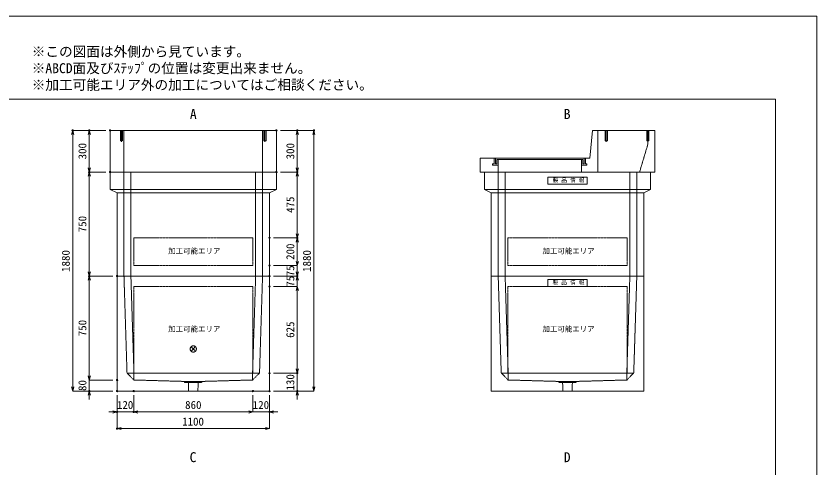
# Model space of a CAD drawing. Units: millimetres, scale not verified. Extents: x -4455 to 4455, y -3150 to 3150.
# Drawn here: x -1324 to 4455, y -109 to 3150 of the extents above; entities that cross this region are included whole.
import ezdxf
from ezdxf.enums import TextEntityAlignment as Align

# ---------------------------------------------------------------- set-up
doc = ezdxf.new("R2010")
doc.units = ezdxf.units.MM
doc.header["$LTSCALE"] = 20
doc.header["$PDMODE"] = 32
doc.header["$PDSIZE"] = 10
doc.linetypes.add('LONG_DASHED1', pattern=[7, 6, -1])
doc.linetypes.add('LONG_DOUBLE_CHAIN', pattern=[21.8, 18, -1, 0.6, -0.6, 0.6, -1])
for name, color, linetype, lineweight in [('0-0_D-TTL', 7, 'Continuous', 9), ('0-1_Defpoints', 7, 'Continuous', 9), ('0-3_D-TTL-TXT', 7, 'Continuous', 9), ('0-4_D-STR-TXT', 7, 'Continuous', 9), ('0-5_D-STR-DIM', 3, 'Continuous', 9), ('0-6_0', 7, 'Continuous', 9), ('0-7_D-STR', 7, 'Continuous', 9), ('0-9_D-STR-STR4', 134, 'LONG_DASHED1', 9), ('0-A_D-STR-STR2', 1, 'LONG_DASHED1', 9), ('0-B_D-STR-STR1', 7, 'LONG_DASHED1', 9), ('0-C_D-STR-STR5', 1, 'LONG_DOUBLE_CHAIN', 9)]:
    doc.layers.add(name, color=color, linetype=linetype, lineweight=lineweight)
doc.styles.add('ＭＳ ゴシック', font='')
doc.styles.get('ＭＳ ゴシック').set_extended_font_data('MS Gothic')

# ---------------------------------------------------------------- blocks, each defined once
blk = doc.blocks.new('A$C4DE05FD1')
at = {"layer": '0-0_D-TTL', "color": 134}
for p, q in [((4000, 76000), (114800, 76000)), ((114800, 76000), (114800, 4000))]:
    blk.add_line(p, q, dxfattribs=at)
at = {"layer": '0-1_Defpoints', "color": 134}
for p, q in [((0, 84000), (118800, 84000)), ((118800, 84000), (118800, 0))]:
    blk.add_line(p, q, dxfattribs=at)
at = {"layer": '0-3_D-TTL-TXT', "style": 'ＭＳ ゴシック'}
for s, p in [('※この図面は外側から見ています。', (43260.9, 79815.7)), ('※ABCD面及びｽﾃｯﾌﾟの位置は変更出来ません。', (43260.9, 78215.7)), ('※加工可能エリア外の加工についてはご相談ください。', (43260.9, 76615.7))]:
    blk.add_text(s, height=962.2, dxfattribs=at).set_placement(p, align=Align.BOTTOM_LEFT)
blk = doc.blocks.new('_Open30')
at = {"layer": '0-6_0'}
blk.add_line((0, 0), (-20, 0), dxfattribs=at)
blk.add_lwpolyline([(-20, 5.36), (0, 0), (-20, -5.36)], dxfattribs=at)
blk = doc.blocks.new('A$C31CA379A')
at = {"layer": '0-4_D-STR-TXT', "style": 'ＭＳ ゴシック'}
for s, p in [('A', (-325.9, -2190.5)), ('B', (35638.6, -2190.5)), ('C', (-351.4, -35190.5)), ('D', (35638.6, -35190.5))]:
    blk.add_text(s, height=962.2, dxfattribs=at).set_placement(p, align=Align.BOTTOM_LEFT)
blk = doc.blocks.new('A$C737D46CD')
at = {"layer": '0-B_D-STR-STR1', "linetype": 'Continuous'}
blk.add_lwpolyline([(-2820, 0), (2820, 0), (2820, -1000), (-2820, -1000)], close=True, dxfattribs=at)
at = {"layer": '0-B_D-STR-STR1', "style": 'ＭＳ ゴシック'}
blk.add_text('製 品 情 報', height=577.3, dxfattribs=at).set_placement((-2149.6, -882.5), align=Align.BOTTOM_LEFT)
blk = doc.blocks.new('A$C531455C1')
at = {"layer": '0-7_D-STR'}
for p, q in [((-11000, 0), (11000, 0)), ((-11000, -16600), (-11000, 0)), ((11000, -16600), (11000, 0)), ((-11000, -16600), (11000, -16600))]:
    blk.add_line(p, q, dxfattribs=at)
at = {"layer": '0-7_D-STR', "linetype": 'LONG_DASHED1'}
for p, q in [((-10000, 0), (-9560, -14000)), ((-9000, 0), (-8560, -14000)), ((9000, 0), (8560, -14000)), ((10000, 0), (9560, -14000)), ((-8560, -15000), (-9560, -14000)), ((9560, -14000), (-9560, -14000)), ((-8560, -15000), (-8560, -14000)), ((-8560, -15000), (-1400, -15200)), ((8560, -15000), (1400, -15200)), ((8560, -15000), (9560, -14000)), ((8560, -15000), (8560, -14000)), ((-1200, -15380), (-1400, -15200)), ((1400, -15200), (-1400, -15200)), ((1200, -15380), (-1200, -15380)), ((-666, -16600), (-705, -15380)), ((666, -16600), (705, -15380)), ((1200, -15380), (1400, -15200))]:
    blk.add_line(p, q, dxfattribs=at)
at = {"layer": '0-C_D-STR-STR5'}
for p, q in [((8600, -1500), (8600, -14000)), ((8600, -14000), (-8600, -14000))]:
    blk.add_line(p, q, dxfattribs=at)
blk.add_lwpolyline([(8600, -1500), (-8600, -1500), (-8600, -14000)], dxfattribs=at)
at = {"layer": '0-B_D-STR-STR1'}
blk.add_blockref('A$C737D46CD', (0, -500), dxfattribs=at)
blk = doc.blocks.new('A$C0CCB55A0')
at = {"layer": '0-7_D-STR'}
for p, q in [((-12000, 6000), (12000, 6000)), ((-12000, 6000), (-12000, 0)), ((12000, 6000), (12000, 0)), ((-12000, 0), (12000, 0))]:
    blk.add_line(p, q, dxfattribs=at)
at = {"layer": '0-7_D-STR', "linetype": 'LONG_DASHED1'}
for p, q in [((-10000, 6000), (-10000, 0)), ((10000, 6000), (10000, 0))]:
    blk.add_line(p, q, dxfattribs=at)
at = {"layer": '0-A_D-STR-STR2'}
for p, q in [((-10350, 4340), (-10350, 6000)), ((10350, 4340), (10350, 6000))]:
    blk.add_line(p, q, dxfattribs=at)
for points in [[(-10510, 6000), (-10510, 4500), (-10190, 4500), (-10190, 6000)], [(10510, 6000), (10510, 4500), (10190, 4500), (10190, 6000)]]:
    blk.add_lwpolyline(points, dxfattribs=at)
blk = doc.blocks.new('A$C722F0569')
at = {"layer": '0-7_D-STR'}
for p, q in [((3200, 2000), (3600, 6000)), ((12600, 6000), (3600, 6000)), ((12600, 0), (12600, 6000)), ((-12600, 2000), (3200, 2000)), ((-12600, 0), (-12600, 2000)), ((-12600, 0), (12600, 0))]:
    blk.add_line(p, q, dxfattribs=at)
at = {"layer": '0-7_D-STR', "linetype": 'LONG_DASHED1'}
for p, q in [((4400, 6000), (4400, 0)), ((11600, 4000), (11600, 6000)), ((11600, 4000), (10400, 0)), ((-10000, 0), (-10000, 1800)), ((2000, 1800), (2000, 0))]:
    blk.add_line(p, q, dxfattribs=at)
at = {"layer": '0-9_D-STR-STR4'}
for points in [[(-10600, 2000), (-10600, 1200), (-10800, 1200), (-10800, 1000), (-10000, 1000)], [(-10000, 1800), (-10200, 1800), (-10200, 1200), (-10400, 1200), (-10400, 2000)], [(-10000, 1800), (2000, 1800), (2200, 1800)], [(2600, 2000), (2600, 1200), (2800, 1200), (2800, 1000), (2000, 1000)], [(2200, 1800), (2200, 1200), (2400, 1200), (2400, 2000)]]:
    blk.add_lwpolyline(points, dxfattribs=at)
at = {"layer": '0-A_D-STR-STR2'}
for p, q in [((5595.6, 4340), (5595.6, 6000)), ((11600, 4340), (11600, 6000))]:
    blk.add_line(p, q, dxfattribs=at)
for points in [[(5755.6, 6000), (5755.6, 4500), (5435.6, 4500), (5435.6, 6000)], [(11760, 6000), (11760, 4500), (11440, 4500), (11440, 6000)]]:
    blk.add_lwpolyline(points, dxfattribs=at)
blk = doc.blocks.new('A$Cddcd1648')
at = {"layer": '0-7_D-STR'}
for p, q in [((12000, 15000), (-12000, 15000)), ((-12000, 12500), (-12000, 15000)), ((12000, 12500), (12000, 15000)), ((-12000, 12500), (-11000, 12000)), ((-12000, 12500), (12000, 12500)), ((-11000, 0), (-11000, 12000)), ((11000, 12000), (-11000, 12000)), ((12000, 12500), (11000, 12000)), ((11000, 0), (11000, 12000)), ((11000, 0), (-11000, 0))]:
    blk.add_line(p, q, dxfattribs=at)
at = {"layer": '0-7_D-STR', "linetype": 'LONG_DASHED1'}
for p, q in [((-10000, 15000), (-10000, 0)), ((-9000, 15000), (-9000, 0)), ((9000, 15000), (9000, 0)), ((10000, 15000), (10000, 0))]:
    blk.add_line(p, q, dxfattribs=at)
at = {"layer": '0-C_D-STR-STR5'}
for p, q in [((8600, 5500), (8600, 1500)), ((8600, 1500), (-8600, 1500))]:
    blk.add_line(p, q, dxfattribs=at)
blk.add_lwpolyline([(8600, 5500), (-8600, 5500), (-8600, 1500)], dxfattribs=at)
blk = doc.blocks.new('A$Cb5c508f1')
at = {"layer": '0-7_D-STR'}
for p, q in [((12000, 15000), (-12000, 15000)), ((-12000, 12500), (-12000, 15000)), ((12000, 12500), (12000, 15000)), ((-12000, 12500), (-11000, 12000)), ((-12000, 12500), (12000, 12500)), ((-11000, 0), (-11000, 12000)), ((11000, 12000), (-11000, 12000)), ((12000, 12500), (11000, 12000)), ((11000, 0), (11000, 12000)), ((11000, 0), (-11000, 0))]:
    blk.add_line(p, q, dxfattribs=at)
at = {"layer": '0-7_D-STR', "linetype": 'LONG_DASHED1'}
for p, q in [((-10000, 15000), (-10000, 0)), ((-9000, 15000), (-9000, 0)), ((9000, 15000), (9000, 0)), ((10000, 15000), (10000, 0))]:
    blk.add_line(p, q, dxfattribs=at)
at = {"layer": '0-C_D-STR-STR5'}
for p, q in [((8600, 5500), (8600, 1500)), ((8600, 1500), (-8600, 1500))]:
    blk.add_line(p, q, dxfattribs=at)
blk.add_lwpolyline([(8600, 5500), (-8600, 5500), (-8600, 1500)], dxfattribs=at)
at = {"layer": '0-B_D-STR-STR1'}
blk.add_blockref('A$C737D46CD', (0, 14250), dxfattribs=at)
blk = doc.blocks.new('A$C7CE826D1')
at = {"layer": '0-7_D-STR'}
for p, q in [((-11000, 0), (11000, 0)), ((-11000, -16600), (-11000, 0)), ((11000, -16600), (11000, 0)), ((-11000, -16600), (11000, -16600))]:
    blk.add_line(p, q, dxfattribs=at)
at = {"layer": '0-7_D-STR', "linetype": 'LONG_DASHED1'}
for p, q in [((-10000, 0), (-9560, -14000)), ((-9000, 0), (-8560, -14000)), ((9000, 0), (8560, -14000)), ((10000, 0), (9560, -14000)), ((-8560, -15000), (-9560, -14000)), ((9560, -14000), (-9560, -14000)), ((-8560, -15000), (-8560, -14000)), ((-8560, -15000), (-1400, -15200)), ((8560, -15000), (1400, -15200)), ((8560, -15000), (9560, -14000)), ((8560, -15000), (8560, -14000)), ((-1200, -15380), (-1400, -15200)), ((1400, -15200), (-1400, -15200)), ((1200, -15380), (-1200, -15380)), ((-666, -16600), (-705, -15380)), ((666, -16600), (705, -15380)), ((1200, -15380), (1400, -15200))]:
    blk.add_line(p, q, dxfattribs=at)
at = {"layer": '0-C_D-STR-STR5'}
for p, q in [((8600, -1500), (-8600, -1500)), ((-8600, -1500), (-8600, -14000)), ((8600, -1500), (8600, -14000)), ((8600, -14000), (-8600, -14000))]:
    blk.add_line(p, q, dxfattribs=at)
blk = doc.blocks.new('A$C1C640AAB')
at = {"layer": '0-C_D-STR-STR5'}
for p, q in [((-318.2, -318.2), (318.2, 318.2)), ((-318.2, 318.2), (318.2, -318.2))]:
    blk.add_line(p, q, dxfattribs=at)
blk.add_circle((0, 0), 450, dxfattribs=at)
blk = doc.blocks.new('A$Cc8208e51')
at = {"layer": '0-7_D-STR'}
blk.add_blockref('A$C7CE826D1', (0, 0), dxfattribs=at)
at = {"layer": '0-C_D-STR-STR5'}
blk.add_blockref('A$C1C640AAB', (0, -10520), dxfattribs=at)

msp = doc.modelspace()

# ---------------------------------------------------------------- linework, layer by layer
at = {"layer": '0-1_Defpoints'}
for p in [(-915, 2325), (-795, 2325), (-645, 2325), (555, 2325), (705, 2325), (825, 2325), (-795, 2025), (-645, 2025), (-645, 2025), (555, 2025), (555, 2025), (705, 2025), (505, 1550), (705, 1550), (505, 1350), (-795, 1275), (-595, 1275), (-595, 1275), (505, 1275), (505, 1275), (705, 1275), (705, 1275), (505, 1200), (505, 575), (505, 575), (705, 575), (-595, 525), (-795, 445), (-595, 445), (-595, 445), (-595, 445), (-475, 445), (385, 445), (505, 445), (505, 445), (705, 445), (-595, 295), (-475, 295), (505, 295), (-595, 175)]:
    msp.add_point(p, dxfattribs=at)
at = {"layer": '0-5_D-STR-DIM'}
for p, q in [((-675, 2325), (-915, 2325)), ((-675, 2325), (-795, 2325)), ((585, 2325), (705, 2325)), ((585, 2325), (825, 2325)), ((-915, 475), (-915, 2295)), ((-795, 2055), (-795, 2295)), ((705, 2055), (705, 2295)), ((825, 475), (825, 2295)), ((-675, 2025), (-795, 2025)), ((-675, 2025), (-795, 2025)), ((585, 2025), (705, 2025)), ((585, 2025), (705, 2025)), ((-795, 1305), (-795, 1995)), ((705, 1580), (705, 1995)), ((535, 1550), (705, 1550)), ((535, 1550), (705, 1550)), ((705, 1380), (705, 1520)), ((705, 1380), (705, 1410)), ((535, 1350), (705, 1350)), ((535, 1350), (705, 1350)), ((705, 1350), (705, 1275)), ((705, 1305), (705, 1335)), ((-625, 1275), (-795, 1275)), ((-625, 1275), (-795, 1275)), ((535, 1275), (705, 1275)), ((535, 1275), (705, 1275)), ((705, 1200), (705, 1275)), ((-795, 555), (-795, 1245)), ((705, 1245), (705, 1215)), ((535, 1200), (705, 1200)), ((535, 1200), (705, 1200)), ((705, 1170), (705, 1140)), ((705, 1170), (705, 605)), ((-795, 555), (-795, 585)), ((705, 605), (705, 635)), ((-625, 525), (-795, 525)), ((-625, 525), (-795, 525)), ((-795, 525), (-795, 445)), ((535, 575), (705, 575)), ((535, 575), (705, 575)), ((705, 575), (705, 445)), ((-625, 445), (-915, 445)), ((-625, 445), (-795, 445)), ((-795, 415), (-795, 385)), ((-595, 415), (-595, 175)), ((-595, 415), (-595, 295)), ((-475, 415), (-475, 295)), ((-475, 415), (-475, 295)), ((385, 415), (385, 295)), ((385, 415), (385, 295)), ((505, 415), (505, 295)), ((505, 415), (505, 175)), ((535, 445), (825, 445)), ((535, 445), (705, 445)), ((705, 415), (705, 385)), ((-625, 295), (-655, 295)), ((-475, 295), (-595, 295)), ((355, 295), (-445, 295)), ((-445, 295), (-415, 295)), ((355, 295), (325, 295)), ((385, 295), (505, 295)), ((535, 295), (565, 295)), ((475, 175), (-565, 175))]:
    msp.add_line(p, q, dxfattribs=at)

# ---------------------------------------------------------------- block references
at = {"layer": '0-0_D-TTL', "xscale": 0.075, "yscale": 0.075}
msp.add_blockref('A$C4DE05FD1', (-4455, -3150), dxfattribs=at)
at = {"layer": '0-4_D-STR-TXT', "xscale": 0.075, "yscale": 0.075}
msp.add_blockref('A$C31CA379A', (-45, 2550), dxfattribs=at)
at = {"layer": '0-5_D-STR-DIM', "xscale": 1.5, "yscale": 1.5}
for p, rotation in [((-915, 2325), 90), ((-795, 2325), 90), ((705, 2325), 90), ((825, 2325), 90), ((-795, 2025), 270), ((-795, 2025), 90), ((705, 2025), 270), ((705, 2025), 90), ((705, 1550), 270), ((705, 1550), 90), ((705, 1350), 270), ((705, 1350), 270), ((-795, 1275), 270), ((-795, 1275), 90), ((705, 1275), 270), ((705, 1275), 90), ((705, 1200), 90), ((705, 1200), 90), ((705, 575), 270), ((705, 575), 270), ((-795, 525), 270), ((-795, 525), 270), ((-915, 445), 270), ((825, 445), 270), ((-795, 445), 90), ((705, 445), 90), ((-475, 295), 180), ((-475, 295), 180), ((505, 295), 180), ((-595, 175), 180)]:
    msp.add_blockref('_Open30', p, dxfattribs=dict(at, rotation=rotation))
for p in [(-595, 295), (385, 295), (385, 295), (505, 175)]:
    msp.add_blockref('_Open30', p, dxfattribs=at)
at = {"layer": '0-7_D-STR', "xscale": 0.05, "yscale": 0.05}
for name, p in [('A$C0CCB55A0', (-45, 2025)), ('A$C722F0569', (2655, 2025)), ('A$Cddcd1648', (-45, 1275)), ('A$Cb5c508f1', (2655, 1275)), ('A$Cc8208e51', (-45, 1275)), ('A$C531455C1', (2655, 1275))]:
    msp.add_blockref(name, p, dxfattribs=at)

# ---------------------------------------------------------------- texts
at = {"layer": '0-5_D-STR-DIM', "style": 'ＭＳ ゴシック'}
for s, p in [('300', (-798.9, 2116.35)), ('300', (701.1, 2116.35)), ('475', (701.1, 1730.08)), ('750', (-798.9, 1590.6)), ('200', (701.1, 1391.2)), ('1880', (-918.9, 1304.72)), ('1880', (821.1, 1304.72)), ('75', (701.1, 1273.38)), ('75', (701.1, 1198.38)), ('750', (-798.9, 840.6)), ('625', (701.1, 829.18)), ('80', (-798.9, 445.85)), ('130', (701.1, 449.22))]:
    msp.add_text(s, height=57.77, rotation=90, dxfattribs=at).set_placement(p, align=Align.BOTTOM_LEFT)
for s, p in [('120', (-595.78, 298.9)), ('860', (-103.65, 298.9)), ('120', (384.22, 298.9)), ('1100', (-125.28, 178.9))]:
    msp.add_text(s, height=57.77, dxfattribs=at).set_placement(p, align=Align.BOTTOM_LEFT)
at = {"layer": '0-C_D-STR-STR5', "style": 'ＭＳ ゴシック'}
for p in [(-225.48, 1424.75), (2474.52, 1424.75), (-225.48, 862.25), (2474.52, 862.25)]:
    msp.add_text('加工可能エリア', height=38.42, dxfattribs=at).set_placement(p, align=Align.BOTTOM_LEFT)

doc.saveas('drawing.dxf')
